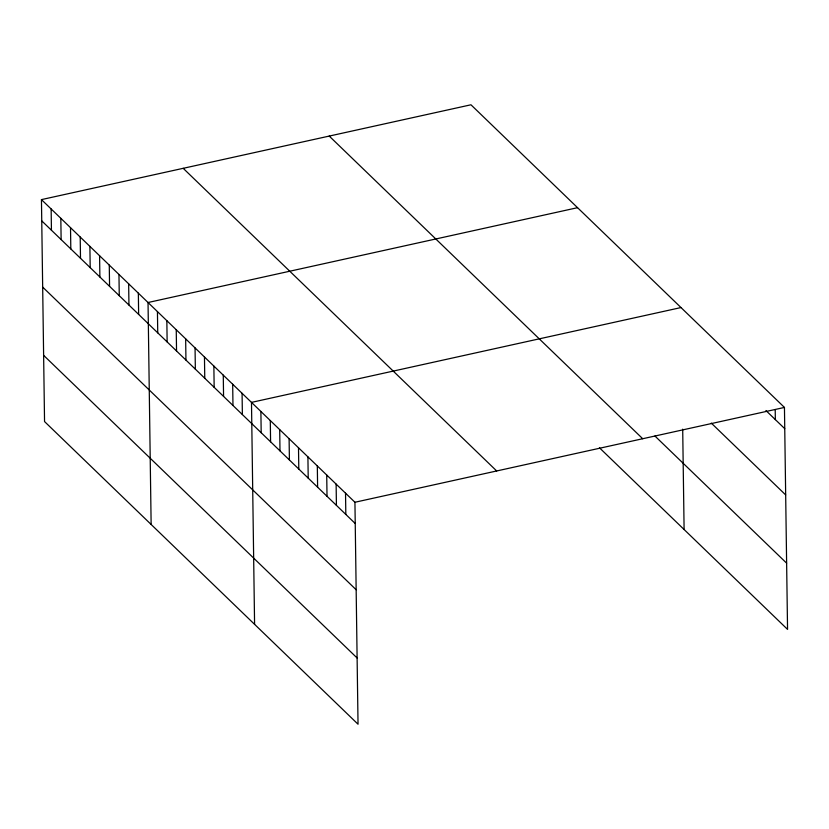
<?xml version="1.0" encoding="UTF-8"?>
<svg xmlns="http://www.w3.org/2000/svg" width="829" height="829" viewBox="0 0 829 829"><rect width="100%" height="100%" fill="white"/><g stroke="black" fill="none" stroke-linecap="round" stroke-linejoin="round"><path stroke-width="1.24" d="M41.45 199.613L354.936 502.26L358.035 724.214L44.548 421.567L41.45 199.613L470.965 104.786L784.452 407.433L787.55 629.387L599.46 447.795M577.554 207.685L148.039 302.512L151.137 524.467M681.003 307.559L251.488 402.386L254.586 624.341M354.936 502.26L784.452 407.433M765.934 410.531L784.752 428.686M711.292 423.111L785.674 494.913M654.962 436.044L786.628 563.16M329.227 136.08L642.713 438.728M183.188 168.318L496.675 470.965M41.751 220.866L355.226 523.513M42.673 287.103L356.159 589.751M43.626 355.34L357.112 657.988M775.208 409.609L775.343 419.609M682.702 429.163L684.101 529.513M345.527 493.182L345.828 514.436M336.128 484.105L336.419 505.358M326.719 475.027L327.02 496.281M317.32 465.939L317.611 487.203M307.911 456.862L308.212 478.126M298.502 447.784L298.803 469.038M289.103 438.707L289.404 459.96M279.694 429.629L279.995 450.883M270.295 420.541L270.586 441.805M260.886 411.464L261.187 432.728M242.078 393.309L242.379 414.562M232.68 384.231L232.97 405.485M223.27 375.154L223.571 396.407M213.861 366.066L214.162 387.33M204.462 356.988L204.763 378.252M195.053 347.911L195.354 369.164M185.655 338.833L185.945 360.087M176.245 329.755L176.546 351.009M166.847 320.668L167.137 341.931M157.437 311.59L157.738 332.854M138.35 293.155L138.64 314.419M128.65 283.808L128.951 305.062M118.961 274.451L119.262 295.704M109.273 265.093L109.573 286.357M99.584 255.736L99.884 277M89.895 246.389L90.195 267.643M80.206 237.032L80.506 258.285M70.517 227.674L70.817 248.938M60.828 218.328L61.128 239.581M51.139 208.97L51.439 230.224"/></g></svg>
